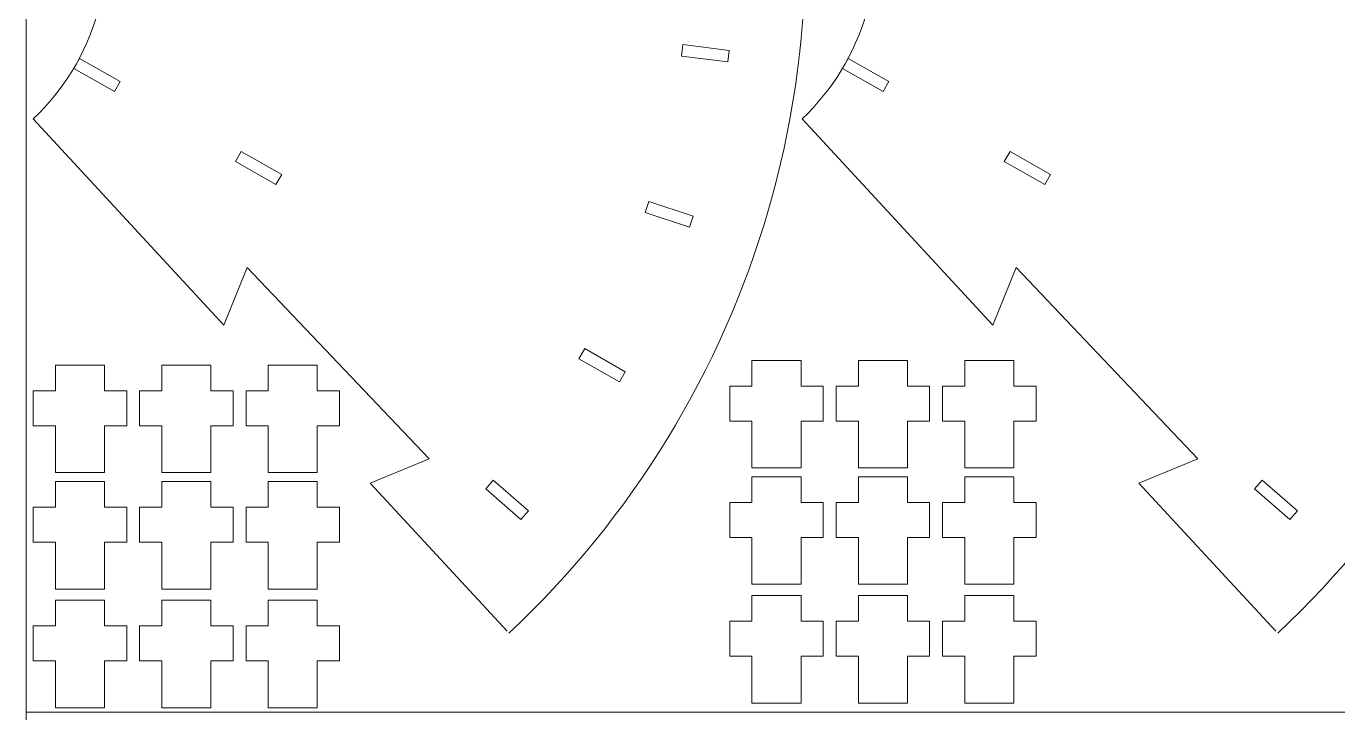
# Model space of a CAD drawing. Header units: centimetres. Extents: x -226 to -75, y 0 to 222.
# Drawn here: x -225.84 to -197.77, y 30.31 to 45 of the extents above; entities that cross this region are included whole.
import ezdxf

# ---------------------------------------------------------------- set-up
doc = ezdxf.new("R2010")
doc.units = ezdxf.units.CM
doc.header["$MEASUREMENT"] = 0
doc.layers.add('layer 1', color=7, linetype='Continuous')

msp = doc.modelspace()

# ---------------------------------------------------------------- linework, layer by layer
at = {"layer": 'layer 1', "color": 250, "lineweight": 20}
for points in [[(-225.83724, 30.31703), (-175.83724, 30.31703), (-175.83724, 60.31703), (-225.83724, 60.31703), (-225.83724, 30.31703)], [(-225.83724, 0.31703), (-195.83724, 0.31703), (-195.83724, 30.31703), (-225.83724, 30.31703), (-225.83724, 0.31703)]]:
    msp.add_lwpolyline(points, close=True, dxfattribs=at)
at = {"layer": 'layer 1', "color": 242, "lineweight": 9}
for points, knots in [([(-215.50558, 32.01177), (-210.23088, 36.94514), (-207.83379, 44.59185), (-209.892, 52.0187), (-209.892, 52.0187), (-210.76571, 55.17138), (-212.36141, 57.95842), (-214.43215, 60.21816)], [0, 0, 0, 0, 0.33333333, 0.33333333, 0.33333333, 0.33333333, 1, 1, 1, 1]), ([(-199.04998, 32.01177), (-193.77529, 36.94514), (-191.3782, 44.59185), (-193.43641, 52.0187), (-193.43641, 52.0187), (-194.31012, 55.17138), (-195.90439, 57.95633), (-197.97511, 60.21607)], [0, 0, 0, 0, 0.33333333, 0.33333333, 0.33333333, 0.33333333, 1, 1, 1, 1]), ([(-225.42635, 50.04459), (-224.90855, 49.47803), (-224.51354, 48.78348), (-224.29644, 47.99358), (-224.29644, 47.99358), (-223.78876, 46.14661), (-224.38195, 44.24768), (-225.68699, 43.01645)], [0, 0, 0, 0, 0.33333333, 0.33333333, 0.33333333, 0.33333333, 1, 1, 1, 1]), ([(-208.97082, 50.04459), (-208.45301, 49.47803), (-208.05801, 48.78348), (-207.84091, 47.99358), (-207.84091, 47.99358), (-207.33322, 46.14661), (-207.92642, 44.24768), (-209.23145, 43.01645)], [0, 0, 0, 0, 0.33333333, 0.33333333, 0.33333333, 0.33333333, 1, 1, 1, 1]), ([(-223.82879, 43.82096), (-223.82879, 43.82096), (-223.95025, 43.60601), (-223.95025, 43.60601), (-223.95025, 43.60601), (-223.95025, 43.60601), (-224.82087, 44.09796), (-224.82087, 44.09796), (-224.82087, 44.09796), (-224.82087, 44.09796), (-224.69938, 44.31295), (-224.69938, 44.31295), (-224.69938, 44.31295), (-224.69938, 44.31295), (-223.82879, 43.82096), (-223.82879, 43.82096)], [0, 0, 0, 0, 0.2, 0.2, 0.2, 0.2, 0.4, 0.4, 0.4, 0.4, 0.6, 0.6, 0.6, 0.6, 1, 1, 1, 1]), ([(-207.37326, 43.82096), (-207.37326, 43.82096), (-207.49472, 43.60601), (-207.49472, 43.60601), (-207.49472, 43.60601), (-207.49472, 43.60601), (-208.36534, 44.09796), (-208.36534, 44.09796), (-208.36534, 44.09796), (-208.36534, 44.09796), (-208.24385, 44.31295), (-208.24385, 44.31295), (-208.24385, 44.31295), (-208.24385, 44.31295), (-207.37326, 43.82096), (-207.37326, 43.82096)], [0, 0, 0, 0, 0.2, 0.2, 0.2, 0.2, 0.4, 0.4, 0.4, 0.4, 0.6, 0.6, 0.6, 0.6, 1, 1, 1, 1]), ([(-215.54671, 32.05555), (-215.54671, 32.05555), (-218.47713, 35.22317), (-218.47713, 35.22317), (-218.47713, 35.22317), (-218.47713, 35.22317), (-218.4771, 35.2231), (-218.4771, 35.2231), (-218.4771, 35.2231), (-218.4771, 35.2231), (-217.21447, 35.74338), (-217.21447, 35.74338), (-217.21447, 35.74338), (-217.21447, 35.74338), (-221.10476, 39.83437), (-221.10476, 39.83437), (-221.10476, 39.83437), (-221.10476, 39.83437), (-221.60655, 38.60571), (-221.60655, 38.60571), (-221.60655, 38.60571), (-221.60655, 38.60571), (-221.60641, 38.60564), (-221.60641, 38.60564), (-221.60641, 38.60564), (-221.60641, 38.60564), (-225.6872, 43.0166), (-225.6872, 43.0166)], [0, 0, 0, 0, 0.125, 0.125, 0.125, 0.125, 0.25, 0.25, 0.25, 0.25, 0.375, 0.375, 0.375, 0.375, 0.5, 0.5, 0.5, 0.5, 0.625, 0.625, 0.625, 0.625, 0.75, 0.75, 0.75, 0.75, 1, 1, 1, 1]), ([(-199.09111, 32.05555), (-199.09111, 32.05555), (-202.0216, 35.22317), (-202.0216, 35.22317), (-202.0216, 35.22317), (-202.0216, 35.22317), (-202.02157, 35.2231), (-202.02157, 35.2231), (-202.02157, 35.2231), (-202.02157, 35.2231), (-200.75894, 35.74338), (-200.75894, 35.74338), (-200.75894, 35.74338), (-200.75894, 35.74338), (-204.64923, 39.83437), (-204.64923, 39.83437), (-204.64923, 39.83437), (-204.64923, 39.83437), (-205.15102, 38.60571), (-205.15102, 38.60571), (-205.15102, 38.60571), (-205.15102, 38.60571), (-205.15085, 38.60564), (-205.15085, 38.60564), (-205.15085, 38.60564), (-205.15085, 38.60564), (-209.23167, 43.0166), (-209.23167, 43.0166)], [0, 0, 0, 0, 0.125, 0.125, 0.125, 0.125, 0.25, 0.25, 0.25, 0.25, 0.375, 0.375, 0.375, 0.375, 0.5, 0.5, 0.5, 0.5, 0.625, 0.625, 0.625, 0.625, 0.75, 0.75, 0.75, 0.75, 1, 1, 1, 1]), ([(-224.16224, 37.19883), (-224.16224, 37.19883), (-224.16224, 37.74885), (-224.16224, 37.74885), (-224.16224, 37.74885), (-224.16224, 37.74885), (-225.21224, 37.74885), (-225.21224, 37.74885), (-225.21224, 37.74885), (-225.21224, 37.74885), (-225.21224, 37.19883), (-225.21224, 37.19883), (-225.21224, 37.19883), (-225.21224, 37.19883), (-225.68726, 37.19883), (-225.68726, 37.19883), (-225.68726, 37.19883), (-225.68726, 37.19883), (-225.68726, 36.44883), (-225.68726, 36.44883), (-225.68726, 36.44883), (-225.68726, 36.44883), (-225.21224, 36.44883), (-225.21224, 36.44883), (-225.21224, 36.44883), (-225.21224, 36.44883), (-225.21224, 35.44884), (-225.21224, 35.44884), (-225.21224, 35.44884), (-225.21224, 35.44884), (-224.16224, 35.44884), (-224.16224, 35.44884), (-224.16224, 35.44884), (-224.16224, 35.44884), (-224.16224, 36.44883), (-224.16224, 36.44883), (-224.16224, 36.44883), (-224.16224, 36.44883), (-223.68722, 36.44883), (-223.68722, 36.44883), (-223.68722, 36.44883), (-223.68722, 36.44883), (-223.68722, 37.19883), (-223.68722, 37.19883), (-223.68722, 37.19883), (-223.68722, 37.19883), (-224.16224, 37.19883), (-224.16224, 37.19883)], [0, 0, 0, 0, 0.07692308, 0.07692308, 0.07692308, 0.07692308, 0.15384615, 0.15384615, 0.15384615, 0.15384615, 0.23076923, 0.23076923, 0.23076923, 0.23076923, 0.30769231, 0.30769231, 0.30769231, 0.30769231, 0.38461538, 0.38461538, 0.38461538, 0.38461538, 0.46153846, 0.46153846, 0.46153846, 0.46153846, 0.53846154, 0.53846154, 0.53846154, 0.53846154, 0.61538462, 0.61538462, 0.61538462, 0.61538462, 0.69230769, 0.69230769, 0.69230769, 0.69230769, 0.76923077, 0.76923077, 0.76923077, 0.76923077, 0.84615385, 0.84615385, 0.84615385, 0.84615385, 1, 1, 1, 1]), ([(-221.88461, 37.19883), (-221.88461, 37.19883), (-221.88461, 37.74885), (-221.88461, 37.74885), (-221.88461, 37.74885), (-221.88461, 37.74885), (-222.93461, 37.74885), (-222.93461, 37.74885), (-222.93461, 37.74885), (-222.93461, 37.74885), (-222.93461, 37.19883), (-222.93461, 37.19883), (-222.93461, 37.19883), (-222.93461, 37.19883), (-223.40963, 37.19883), (-223.40963, 37.19883), (-223.40963, 37.19883), (-223.40963, 37.19883), (-223.40963, 36.44883), (-223.40963, 36.44883), (-223.40963, 36.44883), (-223.40963, 36.44883), (-222.93461, 36.44883), (-222.93461, 36.44883), (-222.93461, 36.44883), (-222.93461, 36.44883), (-222.93461, 35.44884), (-222.93461, 35.44884), (-222.93461, 35.44884), (-222.93461, 35.44884), (-221.88461, 35.44884), (-221.88461, 35.44884), (-221.88461, 35.44884), (-221.88461, 35.44884), (-221.88461, 36.44883), (-221.88461, 36.44883), (-221.88461, 36.44883), (-221.88461, 36.44883), (-221.40959, 36.44883), (-221.40959, 36.44883), (-221.40959, 36.44883), (-221.40959, 36.44883), (-221.40959, 37.19883), (-221.40959, 37.19883), (-221.40959, 37.19883), (-221.40959, 37.19883), (-221.88461, 37.19883), (-221.88461, 37.19883)], [0, 0, 0, 0, 0.07692308, 0.07692308, 0.07692308, 0.07692308, 0.15384615, 0.15384615, 0.15384615, 0.15384615, 0.23076923, 0.23076923, 0.23076923, 0.23076923, 0.30769231, 0.30769231, 0.30769231, 0.30769231, 0.38461538, 0.38461538, 0.38461538, 0.38461538, 0.46153846, 0.46153846, 0.46153846, 0.46153846, 0.53846154, 0.53846154, 0.53846154, 0.53846154, 0.61538462, 0.61538462, 0.61538462, 0.61538462, 0.69230769, 0.69230769, 0.69230769, 0.69230769, 0.76923077, 0.76923077, 0.76923077, 0.76923077, 0.84615385, 0.84615385, 0.84615385, 0.84615385, 1, 1, 1, 1]), ([(-219.60698, 37.19883), (-219.60698, 37.19883), (-219.60698, 37.74885), (-219.60698, 37.74885), (-219.60698, 37.74885), (-219.60698, 37.74885), (-220.65699, 37.74885), (-220.65699, 37.74885), (-220.65699, 37.74885), (-220.65699, 37.74885), (-220.65699, 37.19883), (-220.65699, 37.19883), (-220.65699, 37.19883), (-220.65699, 37.19883), (-221.13201, 37.19883), (-221.13201, 37.19883), (-221.13201, 37.19883), (-221.13201, 37.19883), (-221.13201, 36.44883), (-221.13201, 36.44883), (-221.13201, 36.44883), (-221.13201, 36.44883), (-220.65699, 36.44883), (-220.65699, 36.44883), (-220.65699, 36.44883), (-220.65699, 36.44883), (-220.65699, 35.44884), (-220.65699, 35.44884), (-220.65699, 35.44884), (-220.65699, 35.44884), (-219.60698, 35.44884), (-219.60698, 35.44884), (-219.60698, 35.44884), (-219.60698, 35.44884), (-219.60698, 36.44883), (-219.60698, 36.44883), (-219.60698, 36.44883), (-219.60698, 36.44883), (-219.13197, 36.44883), (-219.13197, 36.44883), (-219.13197, 36.44883), (-219.13197, 36.44883), (-219.13197, 37.19883), (-219.13197, 37.19883), (-219.13197, 37.19883), (-219.13197, 37.19883), (-219.60698, 37.19883), (-219.60698, 37.19883)], [0, 0, 0, 0, 0.07692308, 0.07692308, 0.07692308, 0.07692308, 0.15384615, 0.15384615, 0.15384615, 0.15384615, 0.23076923, 0.23076923, 0.23076923, 0.23076923, 0.30769231, 0.30769231, 0.30769231, 0.30769231, 0.38461538, 0.38461538, 0.38461538, 0.38461538, 0.46153846, 0.46153846, 0.46153846, 0.46153846, 0.53846154, 0.53846154, 0.53846154, 0.53846154, 0.61538462, 0.61538462, 0.61538462, 0.61538462, 0.69230769, 0.69230769, 0.69230769, 0.69230769, 0.76923077, 0.76923077, 0.76923077, 0.76923077, 0.84615385, 0.84615385, 0.84615385, 0.84615385, 1, 1, 1, 1]), ([(-209.25376, 37.29884), (-209.25376, 37.29884), (-209.25376, 37.84886), (-209.25376, 37.84886), (-209.25376, 37.84886), (-209.25376, 37.84886), (-210.30377, 37.84886), (-210.30377, 37.84886), (-210.30377, 37.84886), (-210.30377, 37.84886), (-210.30377, 37.29884), (-210.30377, 37.29884), (-210.30377, 37.29884), (-210.30377, 37.29884), (-210.77879, 37.29884), (-210.77879, 37.29884), (-210.77879, 37.29884), (-210.77879, 37.29884), (-210.77879, 36.54884), (-210.77879, 36.54884), (-210.77879, 36.54884), (-210.77879, 36.54884), (-210.30377, 36.54884), (-210.30377, 36.54884), (-210.30377, 36.54884), (-210.30377, 36.54884), (-210.30377, 35.54885), (-210.30377, 35.54885), (-210.30377, 35.54885), (-210.30377, 35.54885), (-209.25376, 35.54885), (-209.25376, 35.54885), (-209.25376, 35.54885), (-209.25376, 35.54885), (-209.25376, 36.54884), (-209.25376, 36.54884), (-209.25376, 36.54884), (-209.25376, 36.54884), (-208.77875, 36.54884), (-208.77875, 36.54884), (-208.77875, 36.54884), (-208.77875, 36.54884), (-208.77875, 37.29884), (-208.77875, 37.29884), (-208.77875, 37.29884), (-208.77875, 37.29884), (-209.25376, 37.29884), (-209.25376, 37.29884)], [0, 0, 0, 0, 0.07692308, 0.07692308, 0.07692308, 0.07692308, 0.15384615, 0.15384615, 0.15384615, 0.15384615, 0.23076923, 0.23076923, 0.23076923, 0.23076923, 0.30769231, 0.30769231, 0.30769231, 0.30769231, 0.38461538, 0.38461538, 0.38461538, 0.38461538, 0.46153846, 0.46153846, 0.46153846, 0.46153846, 0.53846154, 0.53846154, 0.53846154, 0.53846154, 0.61538462, 0.61538462, 0.61538462, 0.61538462, 0.69230769, 0.69230769, 0.69230769, 0.69230769, 0.76923077, 0.76923077, 0.76923077, 0.76923077, 0.84615385, 0.84615385, 0.84615385, 0.84615385, 1, 1, 1, 1]), ([(-206.97614, 37.29884), (-206.97614, 37.29884), (-206.97614, 37.84886), (-206.97614, 37.84886), (-206.97614, 37.84886), (-206.97614, 37.84886), (-208.02615, 37.84886), (-208.02615, 37.84886), (-208.02615, 37.84886), (-208.02615, 37.84886), (-208.02615, 37.29884), (-208.02615, 37.29884), (-208.02615, 37.29884), (-208.02615, 37.29884), (-208.50117, 37.29884), (-208.50117, 37.29884), (-208.50117, 37.29884), (-208.50117, 37.29884), (-208.50117, 36.54884), (-208.50117, 36.54884), (-208.50117, 36.54884), (-208.50117, 36.54884), (-208.02615, 36.54884), (-208.02615, 36.54884), (-208.02615, 36.54884), (-208.02615, 36.54884), (-208.02615, 35.54885), (-208.02615, 35.54885), (-208.02615, 35.54885), (-208.02615, 35.54885), (-206.97614, 35.54885), (-206.97614, 35.54885), (-206.97614, 35.54885), (-206.97614, 35.54885), (-206.97614, 36.54884), (-206.97614, 36.54884), (-206.97614, 36.54884), (-206.97614, 36.54884), (-206.50113, 36.54884), (-206.50113, 36.54884), (-206.50113, 36.54884), (-206.50113, 36.54884), (-206.50113, 37.29884), (-206.50113, 37.29884), (-206.50113, 37.29884), (-206.50113, 37.29884), (-206.97614, 37.29884), (-206.97614, 37.29884)], [0, 0, 0, 0, 0.07692308, 0.07692308, 0.07692308, 0.07692308, 0.15384615, 0.15384615, 0.15384615, 0.15384615, 0.23076923, 0.23076923, 0.23076923, 0.23076923, 0.30769231, 0.30769231, 0.30769231, 0.30769231, 0.38461538, 0.38461538, 0.38461538, 0.38461538, 0.46153846, 0.46153846, 0.46153846, 0.46153846, 0.53846154, 0.53846154, 0.53846154, 0.53846154, 0.61538462, 0.61538462, 0.61538462, 0.61538462, 0.69230769, 0.69230769, 0.69230769, 0.69230769, 0.76923077, 0.76923077, 0.76923077, 0.76923077, 0.84615385, 0.84615385, 0.84615385, 0.84615385, 1, 1, 1, 1]), ([(-204.69852, 37.29884), (-204.69852, 37.29884), (-204.69852, 37.84886), (-204.69852, 37.84886), (-204.69852, 37.84886), (-204.69852, 37.84886), (-205.74853, 37.84886), (-205.74853, 37.84886), (-205.74853, 37.84886), (-205.74853, 37.84886), (-205.74853, 37.29884), (-205.74853, 37.29884), (-205.74853, 37.29884), (-205.74853, 37.29884), (-206.22354, 37.29884), (-206.22354, 37.29884), (-206.22354, 37.29884), (-206.22354, 37.29884), (-206.22354, 36.54884), (-206.22354, 36.54884), (-206.22354, 36.54884), (-206.22354, 36.54884), (-205.74853, 36.54884), (-205.74853, 36.54884), (-205.74853, 36.54884), (-205.74853, 36.54884), (-205.74853, 35.54885), (-205.74853, 35.54885), (-205.74853, 35.54885), (-205.74853, 35.54885), (-204.69852, 35.54885), (-204.69852, 35.54885), (-204.69852, 35.54885), (-204.69852, 35.54885), (-204.69852, 36.54884), (-204.69852, 36.54884), (-204.69852, 36.54884), (-204.69852, 36.54884), (-204.22351, 36.54884), (-204.22351, 36.54884), (-204.22351, 36.54884), (-204.22351, 36.54884), (-204.22351, 37.29884), (-204.22351, 37.29884), (-204.22351, 37.29884), (-204.22351, 37.29884), (-204.69852, 37.29884), (-204.69852, 37.29884)], [0, 0, 0, 0, 0.07692308, 0.07692308, 0.07692308, 0.07692308, 0.15384615, 0.15384615, 0.15384615, 0.15384615, 0.23076923, 0.23076923, 0.23076923, 0.23076923, 0.30769231, 0.30769231, 0.30769231, 0.30769231, 0.38461538, 0.38461538, 0.38461538, 0.38461538, 0.46153846, 0.46153846, 0.46153846, 0.46153846, 0.53846154, 0.53846154, 0.53846154, 0.53846154, 0.61538462, 0.61538462, 0.61538462, 0.61538462, 0.69230769, 0.69230769, 0.69230769, 0.69230769, 0.76923077, 0.76923077, 0.76923077, 0.76923077, 0.84615385, 0.84615385, 0.84615385, 0.84615385, 1, 1, 1, 1]), ([(-224.16224, 34.70589), (-224.16224, 34.70589), (-224.16224, 35.25591), (-224.16224, 35.25591), (-224.16224, 35.25591), (-224.16224, 35.25591), (-225.21224, 35.25591), (-225.21224, 35.25591), (-225.21224, 35.25591), (-225.21224, 35.25591), (-225.21224, 34.70589), (-225.21224, 34.70589), (-225.21224, 34.70589), (-225.21224, 34.70589), (-225.68726, 34.70589), (-225.68726, 34.70589), (-225.68726, 34.70589), (-225.68726, 34.70589), (-225.68726, 33.95589), (-225.68726, 33.95589), (-225.68726, 33.95589), (-225.68726, 33.95589), (-225.21224, 33.95589), (-225.21224, 33.95589), (-225.21224, 33.95589), (-225.21224, 33.95589), (-225.21224, 32.9559), (-225.21224, 32.9559), (-225.21224, 32.9559), (-225.21224, 32.9559), (-224.16224, 32.9559), (-224.16224, 32.9559), (-224.16224, 32.9559), (-224.16224, 32.9559), (-224.16224, 33.95589), (-224.16224, 33.95589), (-224.16224, 33.95589), (-224.16224, 33.95589), (-223.68722, 33.95589), (-223.68722, 33.95589), (-223.68722, 33.95589), (-223.68722, 33.95589), (-223.68722, 34.70589), (-223.68722, 34.70589), (-223.68722, 34.70589), (-223.68722, 34.70589), (-224.16224, 34.70589), (-224.16224, 34.70589)], [0, 0, 0, 0, 0.07692308, 0.07692308, 0.07692308, 0.07692308, 0.15384615, 0.15384615, 0.15384615, 0.15384615, 0.23076923, 0.23076923, 0.23076923, 0.23076923, 0.30769231, 0.30769231, 0.30769231, 0.30769231, 0.38461538, 0.38461538, 0.38461538, 0.38461538, 0.46153846, 0.46153846, 0.46153846, 0.46153846, 0.53846154, 0.53846154, 0.53846154, 0.53846154, 0.61538462, 0.61538462, 0.61538462, 0.61538462, 0.69230769, 0.69230769, 0.69230769, 0.69230769, 0.76923077, 0.76923077, 0.76923077, 0.76923077, 0.84615385, 0.84615385, 0.84615385, 0.84615385, 1, 1, 1, 1]), ([(-221.88461, 34.70589), (-221.88461, 34.70589), (-221.88461, 35.25591), (-221.88461, 35.25591), (-221.88461, 35.25591), (-221.88461, 35.25591), (-222.93461, 35.25591), (-222.93461, 35.25591), (-222.93461, 35.25591), (-222.93461, 35.25591), (-222.93461, 34.70589), (-222.93461, 34.70589), (-222.93461, 34.70589), (-222.93461, 34.70589), (-223.40963, 34.70589), (-223.40963, 34.70589), (-223.40963, 34.70589), (-223.40963, 34.70589), (-223.40963, 33.95589), (-223.40963, 33.95589), (-223.40963, 33.95589), (-223.40963, 33.95589), (-222.93461, 33.95589), (-222.93461, 33.95589), (-222.93461, 33.95589), (-222.93461, 33.95589), (-222.93461, 32.9559), (-222.93461, 32.9559), (-222.93461, 32.9559), (-222.93461, 32.9559), (-221.88461, 32.9559), (-221.88461, 32.9559), (-221.88461, 32.9559), (-221.88461, 32.9559), (-221.88461, 33.95589), (-221.88461, 33.95589), (-221.88461, 33.95589), (-221.88461, 33.95589), (-221.40959, 33.95589), (-221.40959, 33.95589), (-221.40959, 33.95589), (-221.40959, 33.95589), (-221.40959, 34.70589), (-221.40959, 34.70589), (-221.40959, 34.70589), (-221.40959, 34.70589), (-221.88461, 34.70589), (-221.88461, 34.70589)], [0, 0, 0, 0, 0.07692308, 0.07692308, 0.07692308, 0.07692308, 0.15384615, 0.15384615, 0.15384615, 0.15384615, 0.23076923, 0.23076923, 0.23076923, 0.23076923, 0.30769231, 0.30769231, 0.30769231, 0.30769231, 0.38461538, 0.38461538, 0.38461538, 0.38461538, 0.46153846, 0.46153846, 0.46153846, 0.46153846, 0.53846154, 0.53846154, 0.53846154, 0.53846154, 0.61538462, 0.61538462, 0.61538462, 0.61538462, 0.69230769, 0.69230769, 0.69230769, 0.69230769, 0.76923077, 0.76923077, 0.76923077, 0.76923077, 0.84615385, 0.84615385, 0.84615385, 0.84615385, 1, 1, 1, 1]), ([(-219.60698, 34.70589), (-219.60698, 34.70589), (-219.60698, 35.25591), (-219.60698, 35.25591), (-219.60698, 35.25591), (-219.60698, 35.25591), (-220.65699, 35.25591), (-220.65699, 35.25591), (-220.65699, 35.25591), (-220.65699, 35.25591), (-220.65699, 34.70589), (-220.65699, 34.70589), (-220.65699, 34.70589), (-220.65699, 34.70589), (-221.13201, 34.70589), (-221.13201, 34.70589), (-221.13201, 34.70589), (-221.13201, 34.70589), (-221.13201, 33.95589), (-221.13201, 33.95589), (-221.13201, 33.95589), (-221.13201, 33.95589), (-220.65699, 33.95589), (-220.65699, 33.95589), (-220.65699, 33.95589), (-220.65699, 33.95589), (-220.65699, 32.9559), (-220.65699, 32.9559), (-220.65699, 32.9559), (-220.65699, 32.9559), (-219.60698, 32.9559), (-219.60698, 32.9559), (-219.60698, 32.9559), (-219.60698, 32.9559), (-219.60698, 33.95589), (-219.60698, 33.95589), (-219.60698, 33.95589), (-219.60698, 33.95589), (-219.13197, 33.95589), (-219.13197, 33.95589), (-219.13197, 33.95589), (-219.13197, 33.95589), (-219.13197, 34.70589), (-219.13197, 34.70589), (-219.13197, 34.70589), (-219.13197, 34.70589), (-219.60698, 34.70589), (-219.60698, 34.70589)], [0, 0, 0, 0, 0.07692308, 0.07692308, 0.07692308, 0.07692308, 0.15384615, 0.15384615, 0.15384615, 0.15384615, 0.23076923, 0.23076923, 0.23076923, 0.23076923, 0.30769231, 0.30769231, 0.30769231, 0.30769231, 0.38461538, 0.38461538, 0.38461538, 0.38461538, 0.46153846, 0.46153846, 0.46153846, 0.46153846, 0.53846154, 0.53846154, 0.53846154, 0.53846154, 0.61538462, 0.61538462, 0.61538462, 0.61538462, 0.69230769, 0.69230769, 0.69230769, 0.69230769, 0.76923077, 0.76923077, 0.76923077, 0.76923077, 0.84615385, 0.84615385, 0.84615385, 0.84615385, 1, 1, 1, 1]), ([(-209.25376, 34.8059), (-209.25376, 34.8059), (-209.25376, 35.35592), (-209.25376, 35.35592), (-209.25376, 35.35592), (-209.25376, 35.35592), (-210.30377, 35.35592), (-210.30377, 35.35592), (-210.30377, 35.35592), (-210.30377, 35.35592), (-210.30377, 34.8059), (-210.30377, 34.8059), (-210.30377, 34.8059), (-210.30377, 34.8059), (-210.77879, 34.8059), (-210.77879, 34.8059), (-210.77879, 34.8059), (-210.77879, 34.8059), (-210.77879, 34.0559), (-210.77879, 34.0559), (-210.77879, 34.0559), (-210.77879, 34.0559), (-210.30377, 34.0559), (-210.30377, 34.0559), (-210.30377, 34.0559), (-210.30377, 34.0559), (-210.30377, 33.05591), (-210.30377, 33.05591), (-210.30377, 33.05591), (-210.30377, 33.05591), (-209.25376, 33.05591), (-209.25376, 33.05591), (-209.25376, 33.05591), (-209.25376, 33.05591), (-209.25376, 34.0559), (-209.25376, 34.0559), (-209.25376, 34.0559), (-209.25376, 34.0559), (-208.77875, 34.0559), (-208.77875, 34.0559), (-208.77875, 34.0559), (-208.77875, 34.0559), (-208.77875, 34.8059), (-208.77875, 34.8059), (-208.77875, 34.8059), (-208.77875, 34.8059), (-209.25376, 34.8059), (-209.25376, 34.8059)], [0, 0, 0, 0, 0.07692308, 0.07692308, 0.07692308, 0.07692308, 0.15384615, 0.15384615, 0.15384615, 0.15384615, 0.23076923, 0.23076923, 0.23076923, 0.23076923, 0.30769231, 0.30769231, 0.30769231, 0.30769231, 0.38461538, 0.38461538, 0.38461538, 0.38461538, 0.46153846, 0.46153846, 0.46153846, 0.46153846, 0.53846154, 0.53846154, 0.53846154, 0.53846154, 0.61538462, 0.61538462, 0.61538462, 0.61538462, 0.69230769, 0.69230769, 0.69230769, 0.69230769, 0.76923077, 0.76923077, 0.76923077, 0.76923077, 0.84615385, 0.84615385, 0.84615385, 0.84615385, 1, 1, 1, 1]), ([(-206.97614, 34.8059), (-206.97614, 34.8059), (-206.97614, 35.35592), (-206.97614, 35.35592), (-206.97614, 35.35592), (-206.97614, 35.35592), (-208.02615, 35.35592), (-208.02615, 35.35592), (-208.02615, 35.35592), (-208.02615, 35.35592), (-208.02615, 34.8059), (-208.02615, 34.8059), (-208.02615, 34.8059), (-208.02615, 34.8059), (-208.50117, 34.8059), (-208.50117, 34.8059), (-208.50117, 34.8059), (-208.50117, 34.8059), (-208.50117, 34.0559), (-208.50117, 34.0559), (-208.50117, 34.0559), (-208.50117, 34.0559), (-208.02615, 34.0559), (-208.02615, 34.0559), (-208.02615, 34.0559), (-208.02615, 34.0559), (-208.02615, 33.05591), (-208.02615, 33.05591), (-208.02615, 33.05591), (-208.02615, 33.05591), (-206.97614, 33.05591), (-206.97614, 33.05591), (-206.97614, 33.05591), (-206.97614, 33.05591), (-206.97614, 34.0559), (-206.97614, 34.0559), (-206.97614, 34.0559), (-206.97614, 34.0559), (-206.50113, 34.0559), (-206.50113, 34.0559), (-206.50113, 34.0559), (-206.50113, 34.0559), (-206.50113, 34.8059), (-206.50113, 34.8059), (-206.50113, 34.8059), (-206.50113, 34.8059), (-206.97614, 34.8059), (-206.97614, 34.8059)], [0, 0, 0, 0, 0.07692308, 0.07692308, 0.07692308, 0.07692308, 0.15384615, 0.15384615, 0.15384615, 0.15384615, 0.23076923, 0.23076923, 0.23076923, 0.23076923, 0.30769231, 0.30769231, 0.30769231, 0.30769231, 0.38461538, 0.38461538, 0.38461538, 0.38461538, 0.46153846, 0.46153846, 0.46153846, 0.46153846, 0.53846154, 0.53846154, 0.53846154, 0.53846154, 0.61538462, 0.61538462, 0.61538462, 0.61538462, 0.69230769, 0.69230769, 0.69230769, 0.69230769, 0.76923077, 0.76923077, 0.76923077, 0.76923077, 0.84615385, 0.84615385, 0.84615385, 0.84615385, 1, 1, 1, 1]), ([(-204.69852, 34.8059), (-204.69852, 34.8059), (-204.69852, 35.35592), (-204.69852, 35.35592), (-204.69852, 35.35592), (-204.69852, 35.35592), (-205.74853, 35.35592), (-205.74853, 35.35592), (-205.74853, 35.35592), (-205.74853, 35.35592), (-205.74853, 34.8059), (-205.74853, 34.8059), (-205.74853, 34.8059), (-205.74853, 34.8059), (-206.22354, 34.8059), (-206.22354, 34.8059), (-206.22354, 34.8059), (-206.22354, 34.8059), (-206.22354, 34.0559), (-206.22354, 34.0559), (-206.22354, 34.0559), (-206.22354, 34.0559), (-205.74853, 34.0559), (-205.74853, 34.0559), (-205.74853, 34.0559), (-205.74853, 34.0559), (-205.74853, 33.05591), (-205.74853, 33.05591), (-205.74853, 33.05591), (-205.74853, 33.05591), (-204.69852, 33.05591), (-204.69852, 33.05591), (-204.69852, 33.05591), (-204.69852, 33.05591), (-204.69852, 34.0559), (-204.69852, 34.0559), (-204.69852, 34.0559), (-204.69852, 34.0559), (-204.22351, 34.0559), (-204.22351, 34.0559), (-204.22351, 34.0559), (-204.22351, 34.0559), (-204.22351, 34.8059), (-204.22351, 34.8059), (-204.22351, 34.8059), (-204.22351, 34.8059), (-204.69852, 34.8059), (-204.69852, 34.8059)], [0, 0, 0, 0, 0.07692308, 0.07692308, 0.07692308, 0.07692308, 0.15384615, 0.15384615, 0.15384615, 0.15384615, 0.23076923, 0.23076923, 0.23076923, 0.23076923, 0.30769231, 0.30769231, 0.30769231, 0.30769231, 0.38461538, 0.38461538, 0.38461538, 0.38461538, 0.46153846, 0.46153846, 0.46153846, 0.46153846, 0.53846154, 0.53846154, 0.53846154, 0.53846154, 0.61538462, 0.61538462, 0.61538462, 0.61538462, 0.69230769, 0.69230769, 0.69230769, 0.69230769, 0.76923077, 0.76923077, 0.76923077, 0.76923077, 0.84615385, 0.84615385, 0.84615385, 0.84615385, 1, 1, 1, 1]), ([(-224.16224, 32.1659), (-224.16224, 32.1659), (-224.16224, 32.71591), (-224.16224, 32.71591), (-224.16224, 32.71591), (-224.16224, 32.71591), (-225.21224, 32.71591), (-225.21224, 32.71591), (-225.21224, 32.71591), (-225.21224, 32.71591), (-225.21224, 32.1659), (-225.21224, 32.1659), (-225.21224, 32.1659), (-225.21224, 32.1659), (-225.68726, 32.1659), (-225.68726, 32.1659), (-225.68726, 32.1659), (-225.68726, 32.1659), (-225.68726, 31.4159), (-225.68726, 31.4159), (-225.68726, 31.4159), (-225.68726, 31.4159), (-225.21224, 31.4159), (-225.21224, 31.4159), (-225.21224, 31.4159), (-225.21224, 31.4159), (-225.21224, 30.41591), (-225.21224, 30.41591), (-225.21224, 30.41591), (-225.21224, 30.41591), (-224.16224, 30.41591), (-224.16224, 30.41591), (-224.16224, 30.41591), (-224.16224, 30.41591), (-224.16224, 31.4159), (-224.16224, 31.4159), (-224.16224, 31.4159), (-224.16224, 31.4159), (-223.68722, 31.4159), (-223.68722, 31.4159), (-223.68722, 31.4159), (-223.68722, 31.4159), (-223.68722, 32.1659), (-223.68722, 32.1659), (-223.68722, 32.1659), (-223.68722, 32.1659), (-224.16224, 32.1659), (-224.16224, 32.1659)], [0, 0, 0, 0, 0.07692308, 0.07692308, 0.07692308, 0.07692308, 0.15384615, 0.15384615, 0.15384615, 0.15384615, 0.23076923, 0.23076923, 0.23076923, 0.23076923, 0.30769231, 0.30769231, 0.30769231, 0.30769231, 0.38461538, 0.38461538, 0.38461538, 0.38461538, 0.46153846, 0.46153846, 0.46153846, 0.46153846, 0.53846154, 0.53846154, 0.53846154, 0.53846154, 0.61538462, 0.61538462, 0.61538462, 0.61538462, 0.69230769, 0.69230769, 0.69230769, 0.69230769, 0.76923077, 0.76923077, 0.76923077, 0.76923077, 0.84615385, 0.84615385, 0.84615385, 0.84615385, 1, 1, 1, 1]), ([(-221.88461, 32.1659), (-221.88461, 32.1659), (-221.88461, 32.71591), (-221.88461, 32.71591), (-221.88461, 32.71591), (-221.88461, 32.71591), (-222.93461, 32.71591), (-222.93461, 32.71591), (-222.93461, 32.71591), (-222.93461, 32.71591), (-222.93461, 32.1659), (-222.93461, 32.1659), (-222.93461, 32.1659), (-222.93461, 32.1659), (-223.40963, 32.1659), (-223.40963, 32.1659), (-223.40963, 32.1659), (-223.40963, 32.1659), (-223.40963, 31.4159), (-223.40963, 31.4159), (-223.40963, 31.4159), (-223.40963, 31.4159), (-222.93461, 31.4159), (-222.93461, 31.4159), (-222.93461, 31.4159), (-222.93461, 31.4159), (-222.93461, 30.41591), (-222.93461, 30.41591), (-222.93461, 30.41591), (-222.93461, 30.41591), (-221.88461, 30.41591), (-221.88461, 30.41591), (-221.88461, 30.41591), (-221.88461, 30.41591), (-221.88461, 31.4159), (-221.88461, 31.4159), (-221.88461, 31.4159), (-221.88461, 31.4159), (-221.40959, 31.4159), (-221.40959, 31.4159), (-221.40959, 31.4159), (-221.40959, 31.4159), (-221.40959, 32.1659), (-221.40959, 32.1659), (-221.40959, 32.1659), (-221.40959, 32.1659), (-221.88461, 32.1659), (-221.88461, 32.1659)], [0, 0, 0, 0, 0.07692308, 0.07692308, 0.07692308, 0.07692308, 0.15384615, 0.15384615, 0.15384615, 0.15384615, 0.23076923, 0.23076923, 0.23076923, 0.23076923, 0.30769231, 0.30769231, 0.30769231, 0.30769231, 0.38461538, 0.38461538, 0.38461538, 0.38461538, 0.46153846, 0.46153846, 0.46153846, 0.46153846, 0.53846154, 0.53846154, 0.53846154, 0.53846154, 0.61538462, 0.61538462, 0.61538462, 0.61538462, 0.69230769, 0.69230769, 0.69230769, 0.69230769, 0.76923077, 0.76923077, 0.76923077, 0.76923077, 0.84615385, 0.84615385, 0.84615385, 0.84615385, 1, 1, 1, 1]), ([(-219.60698, 32.1659), (-219.60698, 32.1659), (-219.60698, 32.71591), (-219.60698, 32.71591), (-219.60698, 32.71591), (-219.60698, 32.71591), (-220.65699, 32.71591), (-220.65699, 32.71591), (-220.65699, 32.71591), (-220.65699, 32.71591), (-220.65699, 32.1659), (-220.65699, 32.1659), (-220.65699, 32.1659), (-220.65699, 32.1659), (-221.13201, 32.1659), (-221.13201, 32.1659), (-221.13201, 32.1659), (-221.13201, 32.1659), (-221.13201, 31.4159), (-221.13201, 31.4159), (-221.13201, 31.4159), (-221.13201, 31.4159), (-220.65699, 31.4159), (-220.65699, 31.4159), (-220.65699, 31.4159), (-220.65699, 31.4159), (-220.65699, 30.41591), (-220.65699, 30.41591), (-220.65699, 30.41591), (-220.65699, 30.41591), (-219.60698, 30.41591), (-219.60698, 30.41591), (-219.60698, 30.41591), (-219.60698, 30.41591), (-219.60698, 31.4159), (-219.60698, 31.4159), (-219.60698, 31.4159), (-219.60698, 31.4159), (-219.13197, 31.4159), (-219.13197, 31.4159), (-219.13197, 31.4159), (-219.13197, 31.4159), (-219.13197, 32.1659), (-219.13197, 32.1659), (-219.13197, 32.1659), (-219.13197, 32.1659), (-219.60698, 32.1659), (-219.60698, 32.1659)], [0, 0, 0, 0, 0.07692308, 0.07692308, 0.07692308, 0.07692308, 0.15384615, 0.15384615, 0.15384615, 0.15384615, 0.23076923, 0.23076923, 0.23076923, 0.23076923, 0.30769231, 0.30769231, 0.30769231, 0.30769231, 0.38461538, 0.38461538, 0.38461538, 0.38461538, 0.46153846, 0.46153846, 0.46153846, 0.46153846, 0.53846154, 0.53846154, 0.53846154, 0.53846154, 0.61538462, 0.61538462, 0.61538462, 0.61538462, 0.69230769, 0.69230769, 0.69230769, 0.69230769, 0.76923077, 0.76923077, 0.76923077, 0.76923077, 0.84615385, 0.84615385, 0.84615385, 0.84615385, 1, 1, 1, 1]), ([(-209.25376, 32.2659), (-209.25376, 32.2659), (-209.25376, 32.81592), (-209.25376, 32.81592), (-209.25376, 32.81592), (-209.25376, 32.81592), (-210.30377, 32.81592), (-210.30377, 32.81592), (-210.30377, 32.81592), (-210.30377, 32.81592), (-210.30377, 32.2659), (-210.30377, 32.2659), (-210.30377, 32.2659), (-210.30377, 32.2659), (-210.77879, 32.2659), (-210.77879, 32.2659), (-210.77879, 32.2659), (-210.77879, 32.2659), (-210.77879, 31.51591), (-210.77879, 31.51591), (-210.77879, 31.51591), (-210.77879, 31.51591), (-210.30377, 31.51591), (-210.30377, 31.51591), (-210.30377, 31.51591), (-210.30377, 31.51591), (-210.30377, 30.51592), (-210.30377, 30.51592), (-210.30377, 30.51592), (-210.30377, 30.51592), (-209.25376, 30.51592), (-209.25376, 30.51592), (-209.25376, 30.51592), (-209.25376, 30.51592), (-209.25376, 31.51591), (-209.25376, 31.51591), (-209.25376, 31.51591), (-209.25376, 31.51591), (-208.77875, 31.51591), (-208.77875, 31.51591), (-208.77875, 31.51591), (-208.77875, 31.51591), (-208.77875, 32.2659), (-208.77875, 32.2659), (-208.77875, 32.2659), (-208.77875, 32.2659), (-209.25376, 32.2659), (-209.25376, 32.2659)], [0, 0, 0, 0, 0.07692308, 0.07692308, 0.07692308, 0.07692308, 0.15384615, 0.15384615, 0.15384615, 0.15384615, 0.23076923, 0.23076923, 0.23076923, 0.23076923, 0.30769231, 0.30769231, 0.30769231, 0.30769231, 0.38461538, 0.38461538, 0.38461538, 0.38461538, 0.46153846, 0.46153846, 0.46153846, 0.46153846, 0.53846154, 0.53846154, 0.53846154, 0.53846154, 0.61538462, 0.61538462, 0.61538462, 0.61538462, 0.69230769, 0.69230769, 0.69230769, 0.69230769, 0.76923077, 0.76923077, 0.76923077, 0.76923077, 0.84615385, 0.84615385, 0.84615385, 0.84615385, 1, 1, 1, 1]), ([(-206.97614, 32.2659), (-206.97614, 32.2659), (-206.97614, 32.81592), (-206.97614, 32.81592), (-206.97614, 32.81592), (-206.97614, 32.81592), (-208.02615, 32.81592), (-208.02615, 32.81592), (-208.02615, 32.81592), (-208.02615, 32.81592), (-208.02615, 32.2659), (-208.02615, 32.2659), (-208.02615, 32.2659), (-208.02615, 32.2659), (-208.50117, 32.2659), (-208.50117, 32.2659), (-208.50117, 32.2659), (-208.50117, 32.2659), (-208.50117, 31.51591), (-208.50117, 31.51591), (-208.50117, 31.51591), (-208.50117, 31.51591), (-208.02615, 31.51591), (-208.02615, 31.51591), (-208.02615, 31.51591), (-208.02615, 31.51591), (-208.02615, 30.51592), (-208.02615, 30.51592), (-208.02615, 30.51592), (-208.02615, 30.51592), (-206.97614, 30.51592), (-206.97614, 30.51592), (-206.97614, 30.51592), (-206.97614, 30.51592), (-206.97614, 31.51591), (-206.97614, 31.51591), (-206.97614, 31.51591), (-206.97614, 31.51591), (-206.50113, 31.51591), (-206.50113, 31.51591), (-206.50113, 31.51591), (-206.50113, 31.51591), (-206.50113, 32.2659), (-206.50113, 32.2659), (-206.50113, 32.2659), (-206.50113, 32.2659), (-206.97614, 32.2659), (-206.97614, 32.2659)], [0, 0, 0, 0, 0.07692308, 0.07692308, 0.07692308, 0.07692308, 0.15384615, 0.15384615, 0.15384615, 0.15384615, 0.23076923, 0.23076923, 0.23076923, 0.23076923, 0.30769231, 0.30769231, 0.30769231, 0.30769231, 0.38461538, 0.38461538, 0.38461538, 0.38461538, 0.46153846, 0.46153846, 0.46153846, 0.46153846, 0.53846154, 0.53846154, 0.53846154, 0.53846154, 0.61538462, 0.61538462, 0.61538462, 0.61538462, 0.69230769, 0.69230769, 0.69230769, 0.69230769, 0.76923077, 0.76923077, 0.76923077, 0.76923077, 0.84615385, 0.84615385, 0.84615385, 0.84615385, 1, 1, 1, 1]), ([(-204.69852, 32.2659), (-204.69852, 32.2659), (-204.69852, 32.81592), (-204.69852, 32.81592), (-204.69852, 32.81592), (-204.69852, 32.81592), (-205.74853, 32.81592), (-205.74853, 32.81592), (-205.74853, 32.81592), (-205.74853, 32.81592), (-205.74853, 32.2659), (-205.74853, 32.2659), (-205.74853, 32.2659), (-205.74853, 32.2659), (-206.22354, 32.2659), (-206.22354, 32.2659), (-206.22354, 32.2659), (-206.22354, 32.2659), (-206.22354, 31.51591), (-206.22354, 31.51591), (-206.22354, 31.51591), (-206.22354, 31.51591), (-205.74853, 31.51591), (-205.74853, 31.51591), (-205.74853, 31.51591), (-205.74853, 31.51591), (-205.74853, 30.51592), (-205.74853, 30.51592), (-205.74853, 30.51592), (-205.74853, 30.51592), (-204.69852, 30.51592), (-204.69852, 30.51592), (-204.69852, 30.51592), (-204.69852, 30.51592), (-204.69852, 31.51591), (-204.69852, 31.51591), (-204.69852, 31.51591), (-204.69852, 31.51591), (-204.22351, 31.51591), (-204.22351, 31.51591), (-204.22351, 31.51591), (-204.22351, 31.51591), (-204.22351, 32.2659), (-204.22351, 32.2659), (-204.22351, 32.2659), (-204.22351, 32.2659), (-204.69852, 32.2659), (-204.69852, 32.2659)], [0, 0, 0, 0, 0.07692308, 0.07692308, 0.07692308, 0.07692308, 0.15384615, 0.15384615, 0.15384615, 0.15384615, 0.23076923, 0.23076923, 0.23076923, 0.23076923, 0.30769231, 0.30769231, 0.30769231, 0.30769231, 0.38461538, 0.38461538, 0.38461538, 0.38461538, 0.46153846, 0.46153846, 0.46153846, 0.46153846, 0.53846154, 0.53846154, 0.53846154, 0.53846154, 0.61538462, 0.61538462, 0.61538462, 0.61538462, 0.69230769, 0.69230769, 0.69230769, 0.69230769, 0.76923077, 0.76923077, 0.76923077, 0.76923077, 0.84615385, 0.84615385, 0.84615385, 0.84615385, 1, 1, 1, 1])]:
    msp.add_open_spline(points, degree=3, knots=knots, dxfattribs=at)
for points in [[(-210.82039, 44.23644), (-210.82039, 44.23644), (-211.81293, 44.36097), (-211.81293, 44.36097)], [(-211.81292, 44.36098), (-211.81292, 44.36098), (-211.78202, 44.60965), (-211.78202, 44.60965)], [(-211.78202, 44.60965), (-211.78202, 44.60965), (-210.78948, 44.48519), (-210.78948, 44.48519)], [(-210.78948, 44.48518), (-210.78948, 44.48518), (-210.82039, 44.23643), (-210.82039, 44.23643)], [(-221.35876, 42.10534), (-221.35876, 42.10534), (-221.23571, 42.32289), (-221.23571, 42.32289)], [(-221.2357, 42.32289), (-221.2357, 42.32289), (-220.36815, 41.82763), (-220.36815, 41.82763)], [(-204.90323, 42.10534), (-204.90323, 42.10534), (-204.78018, 42.32289), (-204.78018, 42.32289)], [(-204.78017, 42.32289), (-204.78017, 42.32289), (-203.91262, 41.82763), (-203.91262, 41.82763)], [(-220.49125, 41.61028), (-220.49125, 41.61028), (-221.35877, 42.10533), (-221.35877, 42.10533)], [(-220.36816, 41.82763), (-220.36816, 41.82763), (-220.49124, 41.61028), (-220.49124, 41.61028)], [(-204.03572, 41.61028), (-204.03572, 41.61028), (-204.90323, 42.10533), (-204.90323, 42.10533)], [(-203.91263, 41.82763), (-203.91263, 41.82763), (-204.03571, 41.61028), (-204.03571, 41.61028)], [(-212.59206, 41.01386), (-212.59206, 41.01386), (-212.51336, 41.25146), (-212.51336, 41.25146)], [(-211.64294, 40.69729), (-211.64294, 40.69729), (-212.59205, 41.01387), (-212.59205, 41.01387)], [(-212.51334, 41.25147), (-212.51334, 41.25147), (-211.56426, 40.93499), (-211.56426, 40.93499)], [(-211.56425, 40.935), (-211.56425, 40.935), (-211.64292, 40.6973), (-211.64292, 40.6973)], [(-214.00713, 37.88575), (-214.00713, 37.88575), (-213.8837, 38.1032), (-213.8837, 38.1032)], [(-213.8837, 38.1032), (-213.8837, 38.1032), (-213.01463, 37.60709), (-213.01463, 37.60709)], [(-213.13804, 37.38959), (-213.13804, 37.38959), (-214.00714, 37.88573), (-214.00714, 37.88573)], [(-213.01464, 37.60711), (-213.01464, 37.60711), (-213.13804, 37.38959), (-213.13804, 37.38959)], [(-215.24737, 34.44107), (-215.24737, 34.44107), (-216.00306, 35.09737), (-216.00306, 35.09737)], [(-216.00305, 35.09739), (-216.00305, 35.09739), (-215.83979, 35.28627), (-215.83979, 35.28627)], [(-215.83979, 35.28625), (-215.83979, 35.28625), (-215.08407, 34.62998), (-215.08407, 34.62998)], [(-199.54745, 35.09739), (-199.54745, 35.09739), (-199.38419, 35.28627), (-199.38419, 35.28627)], [(-198.79177, 34.44107), (-198.79177, 34.44107), (-199.54745, 35.09737), (-199.54745, 35.09737)], [(-199.38419, 35.28625), (-199.38419, 35.28625), (-198.62846, 34.62998), (-198.62846, 34.62998)], [(-215.08407, 34.63), (-215.08407, 34.63), (-215.24737, 34.44108), (-215.24737, 34.44108)], [(-198.62847, 34.63), (-198.62847, 34.63), (-198.79177, 34.44108), (-198.79177, 34.44108)]]:
    msp.add_open_spline(points, degree=3, dxfattribs=at)

doc.saveas('drawing.dxf')
